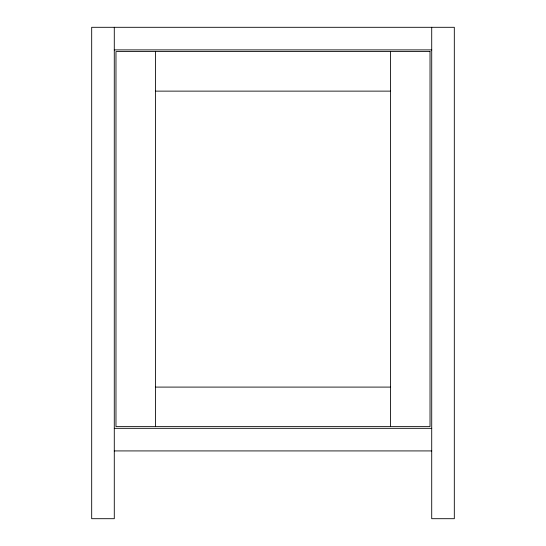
<?xml version="1.0" encoding="UTF-8"?>
<svg xmlns="http://www.w3.org/2000/svg" width="546" height="546" viewBox="0 0 546 546"><rect width="100%" height="100%" fill="white"/><g stroke="black" fill="none" stroke-linecap="round" stroke-linejoin="round"><path stroke-width="0.82" d="M114.285 49.891L431.715 49.891M155.514 91.127L390.486 91.127M155.514 387.094L390.486 387.094M114.285 428.33L431.715 428.33M114.285 450.921L431.715 450.921M431.715 27.3L431.715 518.7L454.313 518.7L454.313 27.3L91.687 27.3L91.687 518.7L114.285 518.7L114.285 27.3M390.486 51.59L390.486 426.631M155.514 51.59L155.514 426.631M430.023 51.59L115.977 51.59L115.977 426.631L430.023 426.631L430.023 51.59"/></g></svg>
